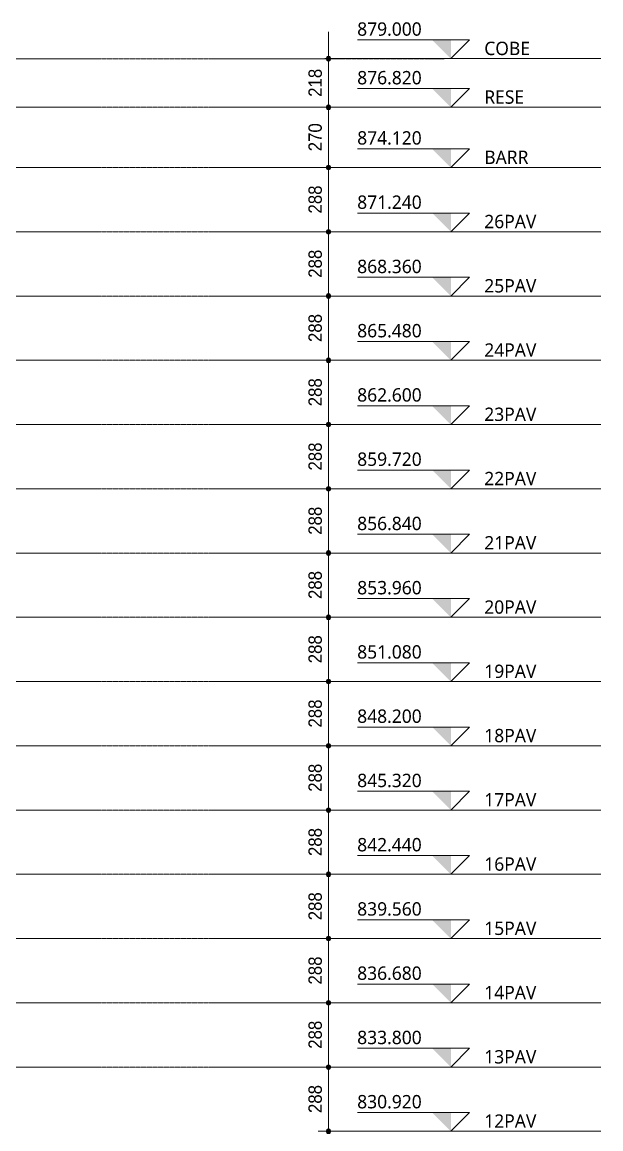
# Model space of a CAD drawing. Header units: centimetres. Extents: x -1706 to 33186, y -3196 to 88081.
# Drawn here: x 22801 to 25395, y 83103 to 88064 of the extents above; entities that cross this region are included whole.
import ezdxf

# ---------------------------------------------------------------- set-up
doc = ezdxf.new("R2010")
doc.units = ezdxf.units.CM
doc.linetypes.add('Centro', pattern=[3.175, 0.635, -0.47625, 1.5875, -0.47625])
for name, color, linetype, lineweight in [('A-ANNO-DIMS', 7, 'Continuous', 9), ('A-ANNO-DIMS-400', 7, 'Continuous', 9), ('A-FLOR-LEVL', 7, 'Continuous', 9)]:
    doc.layers.add(name, color=color, linetype=linetype, lineweight=lineweight)
doc.styles.add('Arial_2', font='arial.ttf', dxfattribs={"width": 0.9, "height": 60})
doc.styles.add('Gadugi_5', font='gadugi.ttf', dxfattribs={"height": 60})
doc.dimstyles.new('PED_1_5mm_ESQ_3', dxfattribs={"dimscale": 30.48, "dimtxt": 61.215564, "dimasz": 2.624672, "dimexe": 1.968504, "dimexo": 1.968504, "dimgap": 0.393701, "dimtad": 1, "dimdec": 1, "dimrnd": 0.5, "dimdsep": 46, "dimtxsty": 'Arial_2', "dimblk1": 'DOTSMALL', "dimblk2": 'DOTSMALL', "dimsah": 1, "dimcen": 0.09, "dimdle": 3.937008, "dimazin": 0, "dimtfac": 1, "dimtdec": 4, "dimtix": 1, "dimtmove": 0, "dimatfit": 3, "dimfxl": 1, "dimtvp": 1, "dimtolj": 1, "dimtzin": 0, "dimarcsym": 2})

# ---------------------------------------------------------------- blocks, each defined once
blk = doc.blocks.new('Nível - NÍVEL - CORTE ESQUEMÁTICO-903305-CT I 001 - CRT ESQ')
at = {"layer": 'A-FLOR-LEVL'}
blk.add_hatch(color=256, dxfattribs=at).paths.add_polyline_path([(3332.7, 79594.1), (3332.7, 79510.1), (3248.6, 79594.1)], flags=0)
for p, q in [((2914.4, 79594.1), (3416.7, 79594.1)), ((3332.7, 79510.1), (3416.7, 79594.1)), ((2768.3, 79510.1), (4005.3, 79510.1))]:
    blk.add_line(p, q, dxfattribs=at)
blk = doc.blocks.new('DIMBLOCK318-CT I 001 - CRT ESQ')
at = {"layer": 'A-ANNO-DIMS-400'}
h = blk.add_hatch(color=256, dxfattribs=at)
edge = h.paths.add_edge_path(flags=0)
edge.add_arc((24174.1, 87900), 10, 0, 360)
h = blk.add_hatch(color=256, dxfattribs=at)
edge = h.paths.add_edge_path(flags=0)
edge.add_arc((24174.1, 87682), 10, 0, 360)
for p, q in [((24174.1, 88020), (24174.1, 87682)), ((24128.2, 87900), (24234.1, 87900)), ((24174.1, 87900), (24128.2, 87900)), ((24128.2, 87682), (24234.1, 87682)), ((24174.1, 87682), (24128.2, 87682))]:
    blk.add_line(p, q, dxfattribs=at)
for centre in [(24174.1, 87900), (24174.1, 87682)]:
    blk.add_circle(centre, 10, dxfattribs=at)
at = {"layer": 'A-ANNO-DIMS-400', "color": 0, "insert": (24084.2, 87728.8), "char_height": 60, "width": 149.178, "attachment_point": 1, "rotation": 90, "line_spacing_factor": 0.941778, "style": 'Arial_2'}
blk.add_mtext('218', dxfattribs=at)
blk = doc.blocks.new('_DotSmall')
at = {"color": 0, "linetype": 'ByBlock', "const_width": 0.5}
blk.add_lwpolyline([(-0.0625, 0, 1), (0.0625, 0, 1)], format="xyb", close=True, dxfattribs=at)
blk = doc.blocks.new('DIMBLOCK319-CT I 001 - CRT ESQ')
at = {"layer": 'A-ANNO-DIMS-400'}
h = blk.add_hatch(color=256, dxfattribs=at)
edge = h.paths.add_edge_path(flags=0)
edge.add_arc((24174.1, 87682), 10, 0, 360)
h = blk.add_hatch(color=256, dxfattribs=at)
edge = h.paths.add_edge_path(flags=0)
edge.add_arc((24174.1, 87412), 10, 0, 360)
for p, q in [((24128.2, 87682), (24234.1, 87682)), ((24174.1, 87682), (24128.2, 87682)), ((24174.1, 87682), (24174.1, 87412)), ((24128.2, 87412), (24234.1, 87412)), ((24174.1, 87412), (24128.2, 87412))]:
    blk.add_line(p, q, dxfattribs=at)
for centre in [(24174.1, 87682), (24174.1, 87412)]:
    blk.add_circle(centre, 10, dxfattribs=at)
at = {"layer": 'A-ANNO-DIMS-400', "color": 0, "insert": (24084.2, 87484.8), "char_height": 60, "width": 149.178, "attachment_point": 1, "rotation": 90, "line_spacing_factor": 0.941778, "style": 'Arial_2'}
blk.add_mtext('270', dxfattribs=at)
blk = doc.blocks.new('DIMBLOCK320-CT I 001 - CRT ESQ')
at = {"layer": 'A-ANNO-DIMS-400'}
h = blk.add_hatch(color=256, dxfattribs=at)
edge = h.paths.add_edge_path(flags=0)
edge.add_arc((24174.1, 87412), 10, 0, 360)
h = blk.add_hatch(color=256, dxfattribs=at)
edge = h.paths.add_edge_path(flags=0)
edge.add_arc((24174.1, 87124), 10, 0, 360)
for p, q in [((24128.2, 87412), (24234.1, 87412)), ((24174.1, 87412), (24128.2, 87412)), ((24174.1, 87412), (24174.1, 87124)), ((24128.2, 87124), (24234.1, 87124)), ((24174.1, 87124), (24128.2, 87124))]:
    blk.add_line(p, q, dxfattribs=at)
for centre in [(24174.1, 87412), (24174.1, 87124)]:
    blk.add_circle(centre, 10, dxfattribs=at)
at = {"layer": 'A-ANNO-DIMS-400', "color": 0, "insert": (24084.2, 87205.8), "char_height": 60, "width": 149.178, "attachment_point": 1, "rotation": 90, "line_spacing_factor": 0.941778, "style": 'Arial_2'}
blk.add_mtext('288', dxfattribs=at)
blk = doc.blocks.new('DIMBLOCK321-CT I 001 - CRT ESQ')
at = {"layer": 'A-ANNO-DIMS-400'}
h = blk.add_hatch(color=256, dxfattribs=at)
edge = h.paths.add_edge_path(flags=0)
edge.add_arc((24174.1, 87124), 10, 0, 360)
h = blk.add_hatch(color=256, dxfattribs=at)
edge = h.paths.add_edge_path(flags=0)
edge.add_arc((24174.1, 86836), 10, 0, 360)
for p, q in [((24128.2, 87124), (24234.1, 87124)), ((24174.1, 87124), (24128.2, 87124)), ((24174.1, 87124), (24174.1, 86836)), ((24128.2, 86836), (24234.1, 86836)), ((24174.1, 86836), (24128.2, 86836))]:
    blk.add_line(p, q, dxfattribs=at)
for centre in [(24174.1, 87124), (24174.1, 86836)]:
    blk.add_circle(centre, 10, dxfattribs=at)
at = {"layer": 'A-ANNO-DIMS-400', "color": 0, "insert": (24084.2, 86917.8), "char_height": 60, "width": 149.178, "attachment_point": 1, "rotation": 90, "line_spacing_factor": 0.941778, "style": 'Arial_2'}
blk.add_mtext('288', dxfattribs=at)
blk = doc.blocks.new('DIMBLOCK322-CT I 001 - CRT ESQ')
at = {"layer": 'A-ANNO-DIMS-400'}
h = blk.add_hatch(color=256, dxfattribs=at)
edge = h.paths.add_edge_path(flags=0)
edge.add_arc((24174.1, 86836), 10, 0, 360)
h = blk.add_hatch(color=256, dxfattribs=at)
edge = h.paths.add_edge_path(flags=0)
edge.add_arc((24174.1, 86548), 10, 0, 360)
for p, q in [((24128.2, 86836), (24234.1, 86836)), ((24174.1, 86836), (24128.2, 86836)), ((24174.1, 86836), (24174.1, 86548)), ((24128.2, 86548), (24234.1, 86548)), ((24174.1, 86548), (24128.2, 86548))]:
    blk.add_line(p, q, dxfattribs=at)
for centre in [(24174.1, 86836), (24174.1, 86548)]:
    blk.add_circle(centre, 10, dxfattribs=at)
at = {"layer": 'A-ANNO-DIMS-400', "color": 0, "insert": (24084.2, 86629.8), "char_height": 60, "width": 149.178, "attachment_point": 1, "rotation": 90, "line_spacing_factor": 0.941778, "style": 'Arial_2'}
blk.add_mtext('288', dxfattribs=at)
blk = doc.blocks.new('DIMBLOCK323-CT I 001 - CRT ESQ')
at = {"layer": 'A-ANNO-DIMS-400'}
h = blk.add_hatch(color=256, dxfattribs=at)
edge = h.paths.add_edge_path(flags=0)
edge.add_arc((24174.1, 86548), 10, 0, 360)
h = blk.add_hatch(color=256, dxfattribs=at)
edge = h.paths.add_edge_path(flags=0)
edge.add_arc((24174.1, 86260), 10, 0, 360)
for p, q in [((24128.2, 86548), (24234.1, 86548)), ((24174.1, 86548), (24128.2, 86548)), ((24174.1, 86548), (24174.1, 86260)), ((24128.2, 86260), (24234.1, 86260)), ((24174.1, 86260), (24128.2, 86260))]:
    blk.add_line(p, q, dxfattribs=at)
for centre in [(24174.1, 86548), (24174.1, 86260)]:
    blk.add_circle(centre, 10, dxfattribs=at)
at = {"layer": 'A-ANNO-DIMS-400', "color": 0, "insert": (24084.2, 86341.8), "char_height": 60, "width": 149.178, "attachment_point": 1, "rotation": 90, "line_spacing_factor": 0.941778, "style": 'Arial_2'}
blk.add_mtext('288', dxfattribs=at)
blk = doc.blocks.new('DIMBLOCK324-CT I 001 - CRT ESQ')
at = {"layer": 'A-ANNO-DIMS-400'}
h = blk.add_hatch(color=256, dxfattribs=at)
edge = h.paths.add_edge_path(flags=0)
edge.add_arc((24174.1, 86260), 10, 0, 360)
h = blk.add_hatch(color=256, dxfattribs=at)
edge = h.paths.add_edge_path(flags=0)
edge.add_arc((24174.1, 85972), 10, 0, 360)
for p, q in [((24128.2, 86260), (24234.1, 86260)), ((24174.1, 86260), (24128.2, 86260)), ((24174.1, 86260), (24174.1, 85972)), ((24128.2, 85972), (24234.1, 85972)), ((24174.1, 85972), (24128.2, 85972))]:
    blk.add_line(p, q, dxfattribs=at)
for centre in [(24174.1, 86260), (24174.1, 85972)]:
    blk.add_circle(centre, 10, dxfattribs=at)
at = {"layer": 'A-ANNO-DIMS-400', "color": 0, "insert": (24084.2, 86053.8), "char_height": 60, "width": 149.178, "attachment_point": 1, "rotation": 90, "line_spacing_factor": 0.941778, "style": 'Arial_2'}
blk.add_mtext('288', dxfattribs=at)
blk = doc.blocks.new('DIMBLOCK325-CT I 001 - CRT ESQ')
at = {"layer": 'A-ANNO-DIMS-400'}
h = blk.add_hatch(color=256, dxfattribs=at)
edge = h.paths.add_edge_path(flags=0)
edge.add_arc((24174.1, 85972), 10, 0, 360)
h = blk.add_hatch(color=256, dxfattribs=at)
edge = h.paths.add_edge_path(flags=0)
edge.add_arc((24174.1, 85684), 10, 0, 360)
for p, q in [((24128.2, 85972), (24234.1, 85972)), ((24174.1, 85972), (24128.2, 85972)), ((24174.1, 85972), (24174.1, 85684)), ((24128.2, 85684), (24234.1, 85684)), ((24174.1, 85684), (24128.2, 85684))]:
    blk.add_line(p, q, dxfattribs=at)
for centre in [(24174.1, 85972), (24174.1, 85684)]:
    blk.add_circle(centre, 10, dxfattribs=at)
at = {"layer": 'A-ANNO-DIMS-400', "color": 0, "insert": (24084.2, 85765.8), "char_height": 60, "width": 149.178, "attachment_point": 1, "rotation": 90, "line_spacing_factor": 0.941778, "style": 'Arial_2'}
blk.add_mtext('288', dxfattribs=at)
blk = doc.blocks.new('DIMBLOCK326-CT I 001 - CRT ESQ')
at = {"layer": 'A-ANNO-DIMS-400'}
h = blk.add_hatch(color=256, dxfattribs=at)
edge = h.paths.add_edge_path(flags=0)
edge.add_arc((24174.1, 85684), 10, 0, 360)
h = blk.add_hatch(color=256, dxfattribs=at)
edge = h.paths.add_edge_path(flags=0)
edge.add_arc((24174.1, 85396), 10, 0, 360)
for p, q in [((24128.2, 85684), (24234.1, 85684)), ((24174.1, 85684), (24128.2, 85684)), ((24174.1, 85684), (24174.1, 85396)), ((24128.2, 85396), (24234.1, 85396)), ((24174.1, 85396), (24128.2, 85396))]:
    blk.add_line(p, q, dxfattribs=at)
for centre in [(24174.1, 85684), (24174.1, 85396)]:
    blk.add_circle(centre, 10, dxfattribs=at)
at = {"layer": 'A-ANNO-DIMS-400', "color": 0, "insert": (24084.2, 85477.8), "char_height": 60, "width": 149.178, "attachment_point": 1, "rotation": 90, "line_spacing_factor": 0.941778, "style": 'Arial_2'}
blk.add_mtext('288', dxfattribs=at)
blk = doc.blocks.new('DIMBLOCK327-CT I 001 - CRT ESQ')
at = {"layer": 'A-ANNO-DIMS-400'}
h = blk.add_hatch(color=256, dxfattribs=at)
edge = h.paths.add_edge_path(flags=0)
edge.add_arc((24174.1, 85396), 10, 0, 360)
h = blk.add_hatch(color=256, dxfattribs=at)
edge = h.paths.add_edge_path(flags=0)
edge.add_arc((24174.1, 85108), 10, 0, 360)
for p, q in [((24128.2, 85396), (24234.1, 85396)), ((24174.1, 85396), (24128.2, 85396)), ((24174.1, 85396), (24174.1, 85108)), ((24128.2, 85108), (24234.1, 85108)), ((24174.1, 85108), (24128.2, 85108))]:
    blk.add_line(p, q, dxfattribs=at)
for centre in [(24174.1, 85396), (24174.1, 85108)]:
    blk.add_circle(centre, 10, dxfattribs=at)
at = {"layer": 'A-ANNO-DIMS-400', "color": 0, "insert": (24084.2, 85189.8), "char_height": 60, "width": 149.178, "attachment_point": 1, "rotation": 90, "line_spacing_factor": 0.941778, "style": 'Arial_2'}
blk.add_mtext('288', dxfattribs=at)
blk = doc.blocks.new('DIMBLOCK328-CT I 001 - CRT ESQ')
at = {"layer": 'A-ANNO-DIMS-400'}
h = blk.add_hatch(color=256, dxfattribs=at)
edge = h.paths.add_edge_path(flags=0)
edge.add_arc((24174.1, 85108), 10, 0, 360)
h = blk.add_hatch(color=256, dxfattribs=at)
edge = h.paths.add_edge_path(flags=0)
edge.add_arc((24174.1, 84820), 10, 0, 360)
for p, q in [((24128.2, 85108), (24234.1, 85108)), ((24174.1, 85108), (24128.2, 85108)), ((24174.1, 85108), (24174.1, 84820)), ((24128.2, 84820), (24234.1, 84820)), ((24174.1, 84820), (24128.2, 84820))]:
    blk.add_line(p, q, dxfattribs=at)
for centre in [(24174.1, 85108), (24174.1, 84820)]:
    blk.add_circle(centre, 10, dxfattribs=at)
at = {"layer": 'A-ANNO-DIMS-400', "color": 0, "insert": (24084.2, 84901.8), "char_height": 60, "width": 149.178, "attachment_point": 1, "rotation": 90, "line_spacing_factor": 0.941778, "style": 'Arial_2'}
blk.add_mtext('288', dxfattribs=at)
blk = doc.blocks.new('DIMBLOCK329-CT I 001 - CRT ESQ')
at = {"layer": 'A-ANNO-DIMS-400'}
h = blk.add_hatch(color=256, dxfattribs=at)
edge = h.paths.add_edge_path(flags=0)
edge.add_arc((24174.1, 84820), 10, 0, 360)
h = blk.add_hatch(color=256, dxfattribs=at)
edge = h.paths.add_edge_path(flags=0)
edge.add_arc((24174.1, 84532), 10, 0, 360)
for p, q in [((24128.2, 84820), (24234.1, 84820)), ((24174.1, 84820), (24128.2, 84820)), ((24174.1, 84820), (24174.1, 84532)), ((24128.2, 84532), (24234.1, 84532)), ((24174.1, 84532), (24128.2, 84532))]:
    blk.add_line(p, q, dxfattribs=at)
for centre in [(24174.1, 84820), (24174.1, 84532)]:
    blk.add_circle(centre, 10, dxfattribs=at)
at = {"layer": 'A-ANNO-DIMS-400', "color": 0, "insert": (24084.2, 84613.8), "char_height": 60, "width": 149.178, "attachment_point": 1, "rotation": 90, "line_spacing_factor": 0.941778, "style": 'Arial_2'}
blk.add_mtext('288', dxfattribs=at)
blk = doc.blocks.new('DIMBLOCK330-CT I 001 - CRT ESQ')
at = {"layer": 'A-ANNO-DIMS-400'}
h = blk.add_hatch(color=256, dxfattribs=at)
edge = h.paths.add_edge_path(flags=0)
edge.add_arc((24174.1, 84532), 10, 0, 360)
h = blk.add_hatch(color=256, dxfattribs=at)
edge = h.paths.add_edge_path(flags=0)
edge.add_arc((24174.1, 84244), 10, 0, 360)
for p, q in [((24128.2, 84532), (24234.1, 84532)), ((24174.1, 84532), (24128.2, 84532)), ((24174.1, 84532), (24174.1, 84244)), ((24128.2, 84244), (24234.1, 84244)), ((24174.1, 84244), (24128.2, 84244))]:
    blk.add_line(p, q, dxfattribs=at)
for centre in [(24174.1, 84532), (24174.1, 84244)]:
    blk.add_circle(centre, 10, dxfattribs=at)
at = {"layer": 'A-ANNO-DIMS-400', "color": 0, "insert": (24084.2, 84325.8), "char_height": 60, "width": 149.178, "attachment_point": 1, "rotation": 90, "line_spacing_factor": 0.941778, "style": 'Arial_2'}
blk.add_mtext('288', dxfattribs=at)
blk = doc.blocks.new('DIMBLOCK331-CT I 001 - CRT ESQ')
at = {"layer": 'A-ANNO-DIMS-400'}
h = blk.add_hatch(color=256, dxfattribs=at)
edge = h.paths.add_edge_path(flags=0)
edge.add_arc((24174.1, 84244), 10, 0, 360)
h = blk.add_hatch(color=256, dxfattribs=at)
edge = h.paths.add_edge_path(flags=0)
edge.add_arc((24174.1, 83956), 10, 0, 360)
for p, q in [((24128.2, 84244), (24234.1, 84244)), ((24174.1, 84244), (24128.2, 84244)), ((24174.1, 84244), (24174.1, 83956)), ((24128.2, 83956), (24234.1, 83956)), ((24174.1, 83956), (24128.2, 83956))]:
    blk.add_line(p, q, dxfattribs=at)
for centre in [(24174.1, 84244), (24174.1, 83956)]:
    blk.add_circle(centre, 10, dxfattribs=at)
at = {"layer": 'A-ANNO-DIMS-400', "color": 0, "insert": (24084.2, 84037.8), "char_height": 60, "width": 149.178, "attachment_point": 1, "rotation": 90, "line_spacing_factor": 0.941778, "style": 'Arial_2'}
blk.add_mtext('288', dxfattribs=at)
blk = doc.blocks.new('DIMBLOCK332-CT I 001 - CRT ESQ')
at = {"layer": 'A-ANNO-DIMS-400'}
h = blk.add_hatch(color=256, dxfattribs=at)
edge = h.paths.add_edge_path(flags=0)
edge.add_arc((24174.1, 83956), 10, 0, 360)
h = blk.add_hatch(color=256, dxfattribs=at)
edge = h.paths.add_edge_path(flags=0)
edge.add_arc((24174.1, 83668), 10, 0, 360)
for p, q in [((24128.2, 83956), (24234.1, 83956)), ((24174.1, 83956), (24128.2, 83956)), ((24174.1, 83956), (24174.1, 83668)), ((24128.2, 83668), (24234.1, 83668)), ((24174.1, 83668), (24128.2, 83668))]:
    blk.add_line(p, q, dxfattribs=at)
for centre in [(24174.1, 83956), (24174.1, 83668)]:
    blk.add_circle(centre, 10, dxfattribs=at)
at = {"layer": 'A-ANNO-DIMS-400', "color": 0, "insert": (24084.2, 83749.8), "char_height": 60, "width": 149.178, "attachment_point": 1, "rotation": 90, "line_spacing_factor": 0.941778, "style": 'Arial_2'}
blk.add_mtext('288', dxfattribs=at)
blk = doc.blocks.new('DIMBLOCK333-CT I 001 - CRT ESQ')
at = {"layer": 'A-ANNO-DIMS-400'}
h = blk.add_hatch(color=256, dxfattribs=at)
edge = h.paths.add_edge_path(flags=0)
edge.add_arc((24174.1, 83668), 10, 0, 360)
h = blk.add_hatch(color=256, dxfattribs=at)
edge = h.paths.add_edge_path(flags=0)
edge.add_arc((24174.1, 83380), 10, 0, 360)
for p, q in [((24128.2, 83668), (24234.1, 83668)), ((24174.1, 83668), (24128.2, 83668)), ((24174.1, 83668), (24174.1, 83380)), ((24128.2, 83380), (24234.1, 83380)), ((24174.1, 83380), (24128.2, 83380))]:
    blk.add_line(p, q, dxfattribs=at)
for centre in [(24174.1, 83668), (24174.1, 83380)]:
    blk.add_circle(centre, 10, dxfattribs=at)
at = {"layer": 'A-ANNO-DIMS-400', "color": 0, "insert": (24084.2, 83461.8), "char_height": 60, "width": 149.178, "attachment_point": 1, "rotation": 90, "line_spacing_factor": 0.941778, "style": 'Arial_2'}
blk.add_mtext('288', dxfattribs=at)
blk = doc.blocks.new('DIMBLOCK334-CT I 001 - CRT ESQ')
at = {"layer": 'A-ANNO-DIMS-400'}
h = blk.add_hatch(color=256, dxfattribs=at)
edge = h.paths.add_edge_path(flags=0)
edge.add_arc((24174.1, 83380), 10, 0, 360)
h = blk.add_hatch(color=256, dxfattribs=at)
edge = h.paths.add_edge_path(flags=0)
edge.add_arc((24174.1, 83092), 10, 0, 360)
for p, q in [((24128.2, 83380), (24234.1, 83380)), ((24174.1, 83380), (24128.2, 83380)), ((24174.1, 83380), (24174.1, 83092)), ((24128.2, 83092), (24234.1, 83092)), ((24174.1, 83092), (24128.2, 83092))]:
    blk.add_line(p, q, dxfattribs=at)
for centre in [(24174.1, 83380), (24174.1, 83092)]:
    blk.add_circle(centre, 10, dxfattribs=at)
at = {"layer": 'A-ANNO-DIMS-400', "color": 0, "insert": (24084.2, 83173.8), "char_height": 60, "width": 149.178, "attachment_point": 1, "rotation": 90, "line_spacing_factor": 0.941778, "style": 'Arial_2'}
blk.add_mtext('288', dxfattribs=at)

msp = doc.modelspace()

# ---------------------------------------------------------------- linework, layer by layer
at = {"layer": 'A-FLOR-LEVL', "linetype": 'Centro'}
for p, q in [((19144.69, 87900), (24693.26, 87900)), ((19144.69, 87682), (24693.26, 87682)), ((19144.69, 87412), (24693.26, 87412)), ((19144.69, 87124), (24693.26, 87124)), ((19144.69, 86836), (24693.26, 86836)), ((19144.69, 86548), (24693.26, 86548)), ((19144.69, 86260), (24693.26, 86260)), ((19144.69, 85972), (24693.26, 85972)), ((19144.69, 85684), (24693.26, 85684)), ((19144.69, 85396), (24693.26, 85396)), ((19144.69, 85108), (24693.26, 85108)), ((19144.69, 84820), (24693.26, 84820)), ((19144.69, 84532), (24693.26, 84532)), ((19144.69, 84244), (24693.26, 84244)), ((19144.69, 83956), (24693.26, 83956)), ((19144.69, 83668), (24693.26, 83668)), ((19144.69, 83380), (24693.26, 83380))]:
    msp.add_line(p, q, dxfattribs=at)

# ---------------------------------------------------------------- block references
at = {"layer": 'A-FLOR-LEVL'}
for p in [(21389.99, 8390), (21389.99, 8172), (21389.99, 7902), (21389.99, 7614), (21389.99, 7326), (21389.99, 7038), (21389.99, 6750), (21389.99, 6462), (21389.99, 6174), (21389.99, 5886), (21389.99, 5598), (21389.99, 5310), (21389.99, 5022), (21389.99, 4734), (21389.99, 4446), (21389.99, 4158), (21389.99, 3870), (21389.99, 3582)]:
    msp.add_blockref('Nível - NÍVEL - CORTE ESQUEMÁTICO-903305-CT I 001 - CRT ESQ', p, dxfattribs=at)

# ---------------------------------------------------------------- texts
at = {"layer": 'A-FLOR-LEVL', "char_height": 60, "attachment_point": 1, "style": 'Gadugi_5'}
for s, insert, width in [('879.000', (24302.89, 88062.86), 349.5357), ('COBE', (24872.59, 87976.05), 250.1265), ('876.820', (24302.89, 87844.85), 349.5357), ('RESE', (24872.59, 87758.04), 218.059), ('874.120', (24302.89, 87574.86), 349.5357), ('BARR', (24872.59, 87488.05), 246.9197), ('871.240', (24302.89, 87286.85), 349.5357), ('26PAV', (24872.59, 87200.04), 298.2277), ('868.360', (24302.89, 86998.85), 349.5357), ('25PAV', (24872.59, 86912.04), 298.2277), ('865.480', (24302.89, 86710.85), 349.5357), ('24PAV', (24872.59, 86624.04), 298.2277), ('862.600', (24302.89, 86422.85), 349.5357), ('23PAV', (24872.59, 86336.04), 298.2277), ('859.720', (24302.89, 86134.85), 349.5357), ('22PAV', (24872.59, 86048.04), 298.2277), ('856.840', (24302.89, 85846.85), 349.5357), ('21PAV', (24872.59, 85760.04), 298.2277), ('853.960', (24302.89, 85558.85), 349.5357), ('20PAV', (24872.59, 85472.04), 298.2277), ('851.080', (24302.89, 85270.85), 349.5357), ('19PAV', (24872.59, 85184.04), 298.2277), ('848.200', (24302.89, 84982.85), 349.5357), ('18PAV', (24872.59, 84896.04), 298.2277), ('845.320', (24302.89, 84694.85), 349.5357), ('17PAV', (24872.59, 84608.04), 298.2277), ('842.440', (24302.89, 84406.85), 349.5357), ('16PAV', (24872.59, 84320.04), 298.2277), ('839.560', (24302.89, 84118.85), 349.5357), ('15PAV', (24872.59, 84032.04), 298.2277), ('836.680', (24302.89, 83830.85), 349.5357), ('14PAV', (24872.59, 83744.04), 298.2277), ('833.800', (24302.89, 83542.85), 349.5357), ('13PAV', (24872.59, 83456.04), 298.2277), ('830.920', (24302.89, 83254.85), 349.5357), ('12PAV', (24872.59, 83168.04), 298.2277)]:
    msp.add_mtext(s, dxfattribs=dict(at, insert=insert, width=width))

# ---------------------------------------------------------------- dimensions: what is measured, and where the dimension line sits
at = {"layer": 'A-ANNO-DIMS'}
for base, p1, p2, override, picture, middle in [((24174.09, 87682), (24188.24, 87900), (24188.24, 87682), {"dimpost": '<>', "dimfxl": 218.004}, 'DIMBLOCK318-CT I 001 - CRT ESQ', (24131.46, 87791)), ((24174.09, 87412), (24188.24, 87682), (24188.24, 87412), {"dimpost": '<>', "dimfxl": 269.996}, 'DIMBLOCK319-CT I 001 - CRT ESQ', (24131.46, 87547)), ((24174.09, 87124), (24188.24, 87412), (24188.24, 87124), {"dimpost": '<>', "dimfxl": 288.004}, 'DIMBLOCK320-CT I 001 - CRT ESQ', (24131.46, 87268)), ((24174.09, 86836), (24188.24, 87124), (24188.24, 86836), {"dimpost": '<>', "dimfxl": 288}, 'DIMBLOCK321-CT I 001 - CRT ESQ', (24131.46, 86980)), ((24174.09, 86548), (24188.24, 86836), (24188.24, 86548), {"dimpost": '<>', "dimfxl": 288}, 'DIMBLOCK322-CT I 001 - CRT ESQ', (24131.46, 86692)), ((24174.09, 86260), (24188.24, 86548), (24188.24, 86260), {"dimpost": '<>', "dimfxl": 288}, 'DIMBLOCK323-CT I 001 - CRT ESQ', (24131.46, 86404)), ((24174.09, 85972), (24188.24, 86260), (24188.24, 85972), {"dimpost": '<>', "dimfxl": 288}, 'DIMBLOCK324-CT I 001 - CRT ESQ', (24131.46, 86116)), ((24174.09, 85684), (24188.24, 85972), (24188.24, 85684), {"dimpost": '<>', "dimfxl": 288}, 'DIMBLOCK325-CT I 001 - CRT ESQ', (24131.46, 85828)), ((24174.09, 85396), (24188.24, 85684), (24188.24, 85396), {"dimpost": '<>', "dimfxl": 288}, 'DIMBLOCK326-CT I 001 - CRT ESQ', (24131.46, 85540)), ((24174.09, 85108), (24188.24, 85396), (24188.24, 85108), {"dimpost": '<>', "dimfxl": 288}, 'DIMBLOCK327-CT I 001 - CRT ESQ', (24131.46, 85252)), ((24174.09, 84820), (24188.24, 85108), (24188.24, 84820), {"dimpost": '<>', "dimfxl": 288}, 'DIMBLOCK328-CT I 001 - CRT ESQ', (24131.46, 84964)), ((24174.09, 84532), (24188.24, 84820), (24188.24, 84532), {"dimpost": '<>', "dimfxl": 288}, 'DIMBLOCK329-CT I 001 - CRT ESQ', (24131.46, 84676)), ((24174.09, 84244), (24188.24, 84532), (24188.24, 84244), {"dimpost": '<>', "dimfxl": 288}, 'DIMBLOCK330-CT I 001 - CRT ESQ', (24131.46, 84388)), ((24174.09, 83956), (24188.24, 84244), (24188.24, 83956), {"dimpost": '<>', "dimfxl": 288}, 'DIMBLOCK331-CT I 001 - CRT ESQ', (24131.46, 84100)), ((24174.09, 83668), (24188.24, 83956), (24188.24, 83668), {"dimpost": '<>', "dimfxl": 287.999}, 'DIMBLOCK332-CT I 001 - CRT ESQ', (24131.46, 83812)), ((24174.09, 83380), (24188.24, 83668), (24188.24, 83380), {"dimpost": '<>', "dimfxl": 288}, 'DIMBLOCK333-CT I 001 - CRT ESQ', (24131.46, 83524)), ((24174.09, 83092), (24188.24, 83380), (24188.24, 83092), {"dimpost": '<>', "dimfxl": 288}, 'DIMBLOCK334-CT I 001 - CRT ESQ', (24131.46, 83236))]:
    dim = msp.add_linear_dim(base=base, p1=p1, p2=p2, angle=90, dimstyle='PED_1_5mm_ESQ_3', override=override, dxfattribs=at)
    dim.commit()
    dim.dimension.update_dxf_attribs({"geometry": picture, "text_midpoint": middle})

doc.saveas('drawing.dxf')
